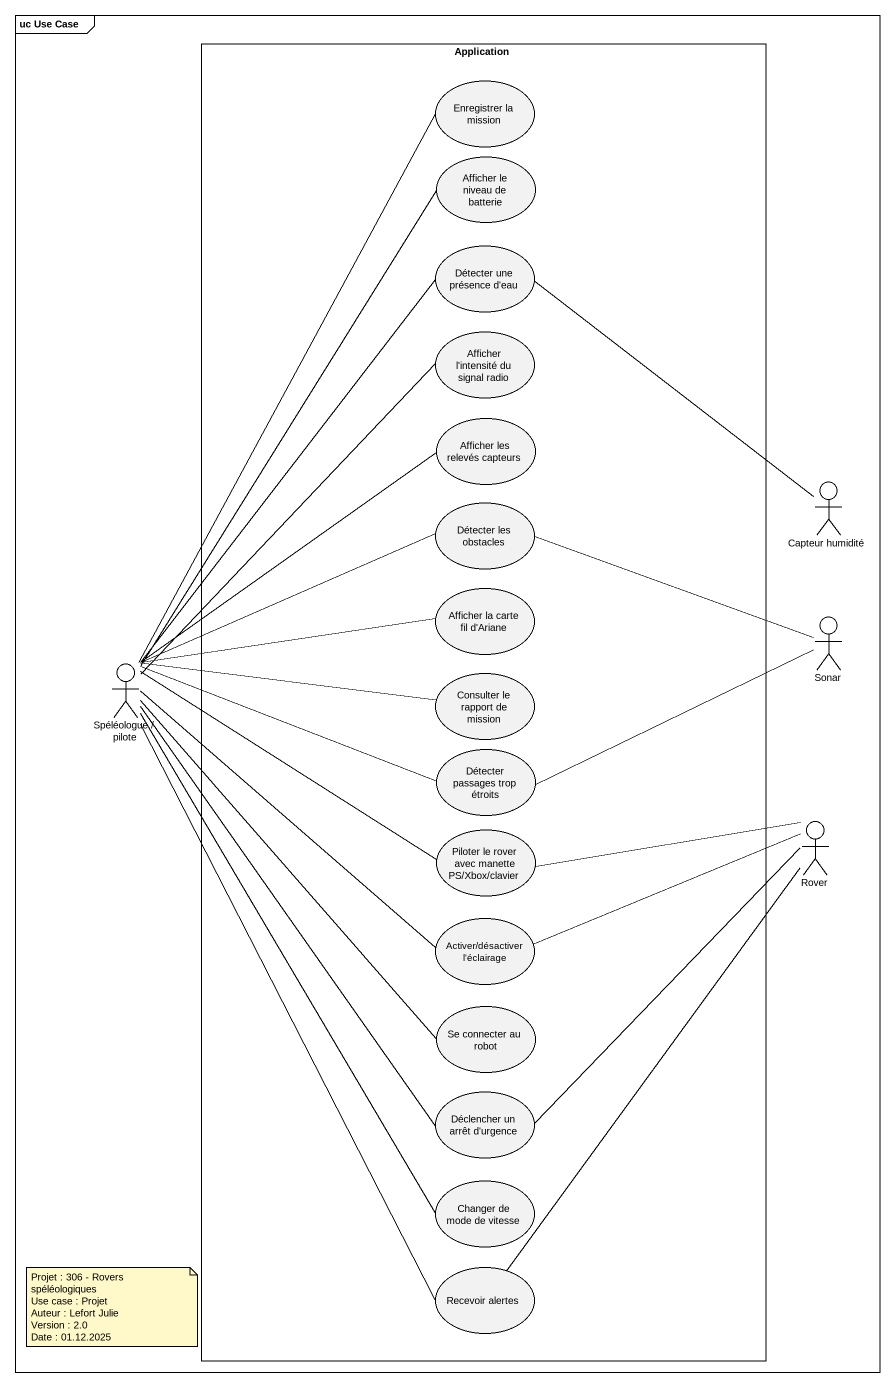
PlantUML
@startuml
mainframe uc Use Case
rectangle Application {
  usecase "Enregistrer la mission" as Enregistrer_la_mission
  usecase "Afficher le niveau de batterie" as Afficher_le_niveau_de
  usecase "Détecter une présence d'eau" as Détecter_une_présence_d_eau
  usecase "Afficher l'intensité du signal radio" as Afficher_l_intensité_du
  usecase "Afficher les relevés capteurs" as Afficher_les_relevés
  usecase "Détecter les obstacles" as Détecter_les_obstacles
  usecase "Afficher la carte fil d'Ariane" as Afficher_la_carte_fil_d
  usecase "Consulter le rapport de mission" as Consulter_le_rapport_de
  usecase "Détecter passages trop étroits" as Détecter_passages_trop
  usecase "Piloter le rover avec manette PS/Xbox/clavier" as Piloter_le_rover_avec
  usecase "Activer/désactiver l'éclairage" as Activer_désactiver_l
  usecase "Se connecter au robot" as Se_connecter_au_robot
  usecase "Déclencher un arrêt d'urgence" as Déclencher_un_arrêt_d
  usecase "Changer de mode de vitesse" as Changer_de_mode_de_vitesse
  usecase "Recevoir alertes" as Recevoir_alertes
}
actor "Capteur humidité" as Capteur_humidité
actor Sonar
actor "Spéléologue / pilote" as Spéléologue_pilote
actor Rover
Enregistrer_la_mission -- Spéléologue_pilote
Afficher_le_niveau_de -- Spéléologue_pilote
Détecter_une_présence_d_eau -- Capteur_humidité
Détecter_une_présence_d_eau -- Spéléologue_pilote
Afficher_l_intensité_du -- Spéléologue_pilote
Afficher_les_relevés -- Spéléologue_pilote
Détecter_les_obstacles -right- Sonar
Détecter_les_obstacles -left- Spéléologue_pilote
Afficher_la_carte_fil_d -left- Spéléologue_pilote
Consulter_le_rapport_de -left- Spéléologue_pilote
Détecter_passages_trop -right- Sonar
Détecter_passages_trop -left- Spéléologue_pilote
Piloter_le_rover_avec -left- Spéléologue_pilote
Rover -left- Piloter_le_rover_avec
Activer_désactiver_l -up- Spéléologue_pilote
Activer_désactiver_l -right- Rover
Se_connecter_au_robot -up- Spéléologue_pilote
Déclencher_un_arrêt_d -up- Spéléologue_pilote
Déclencher_un_arrêt_d -up- Rover
Changer_de_mode_de_vitesse -up- Spéléologue_pilote
Recevoir_alertes -up- Spéléologue_pilote
Recevoir_alertes -up- Rover
note as N1
  Projet : 306 - Rovers spéléologiques
  Use case : Projet
  Auteur : Lefort Julie
  Version : 2.0
  Date : 01.12.2025
end note
@enduml
